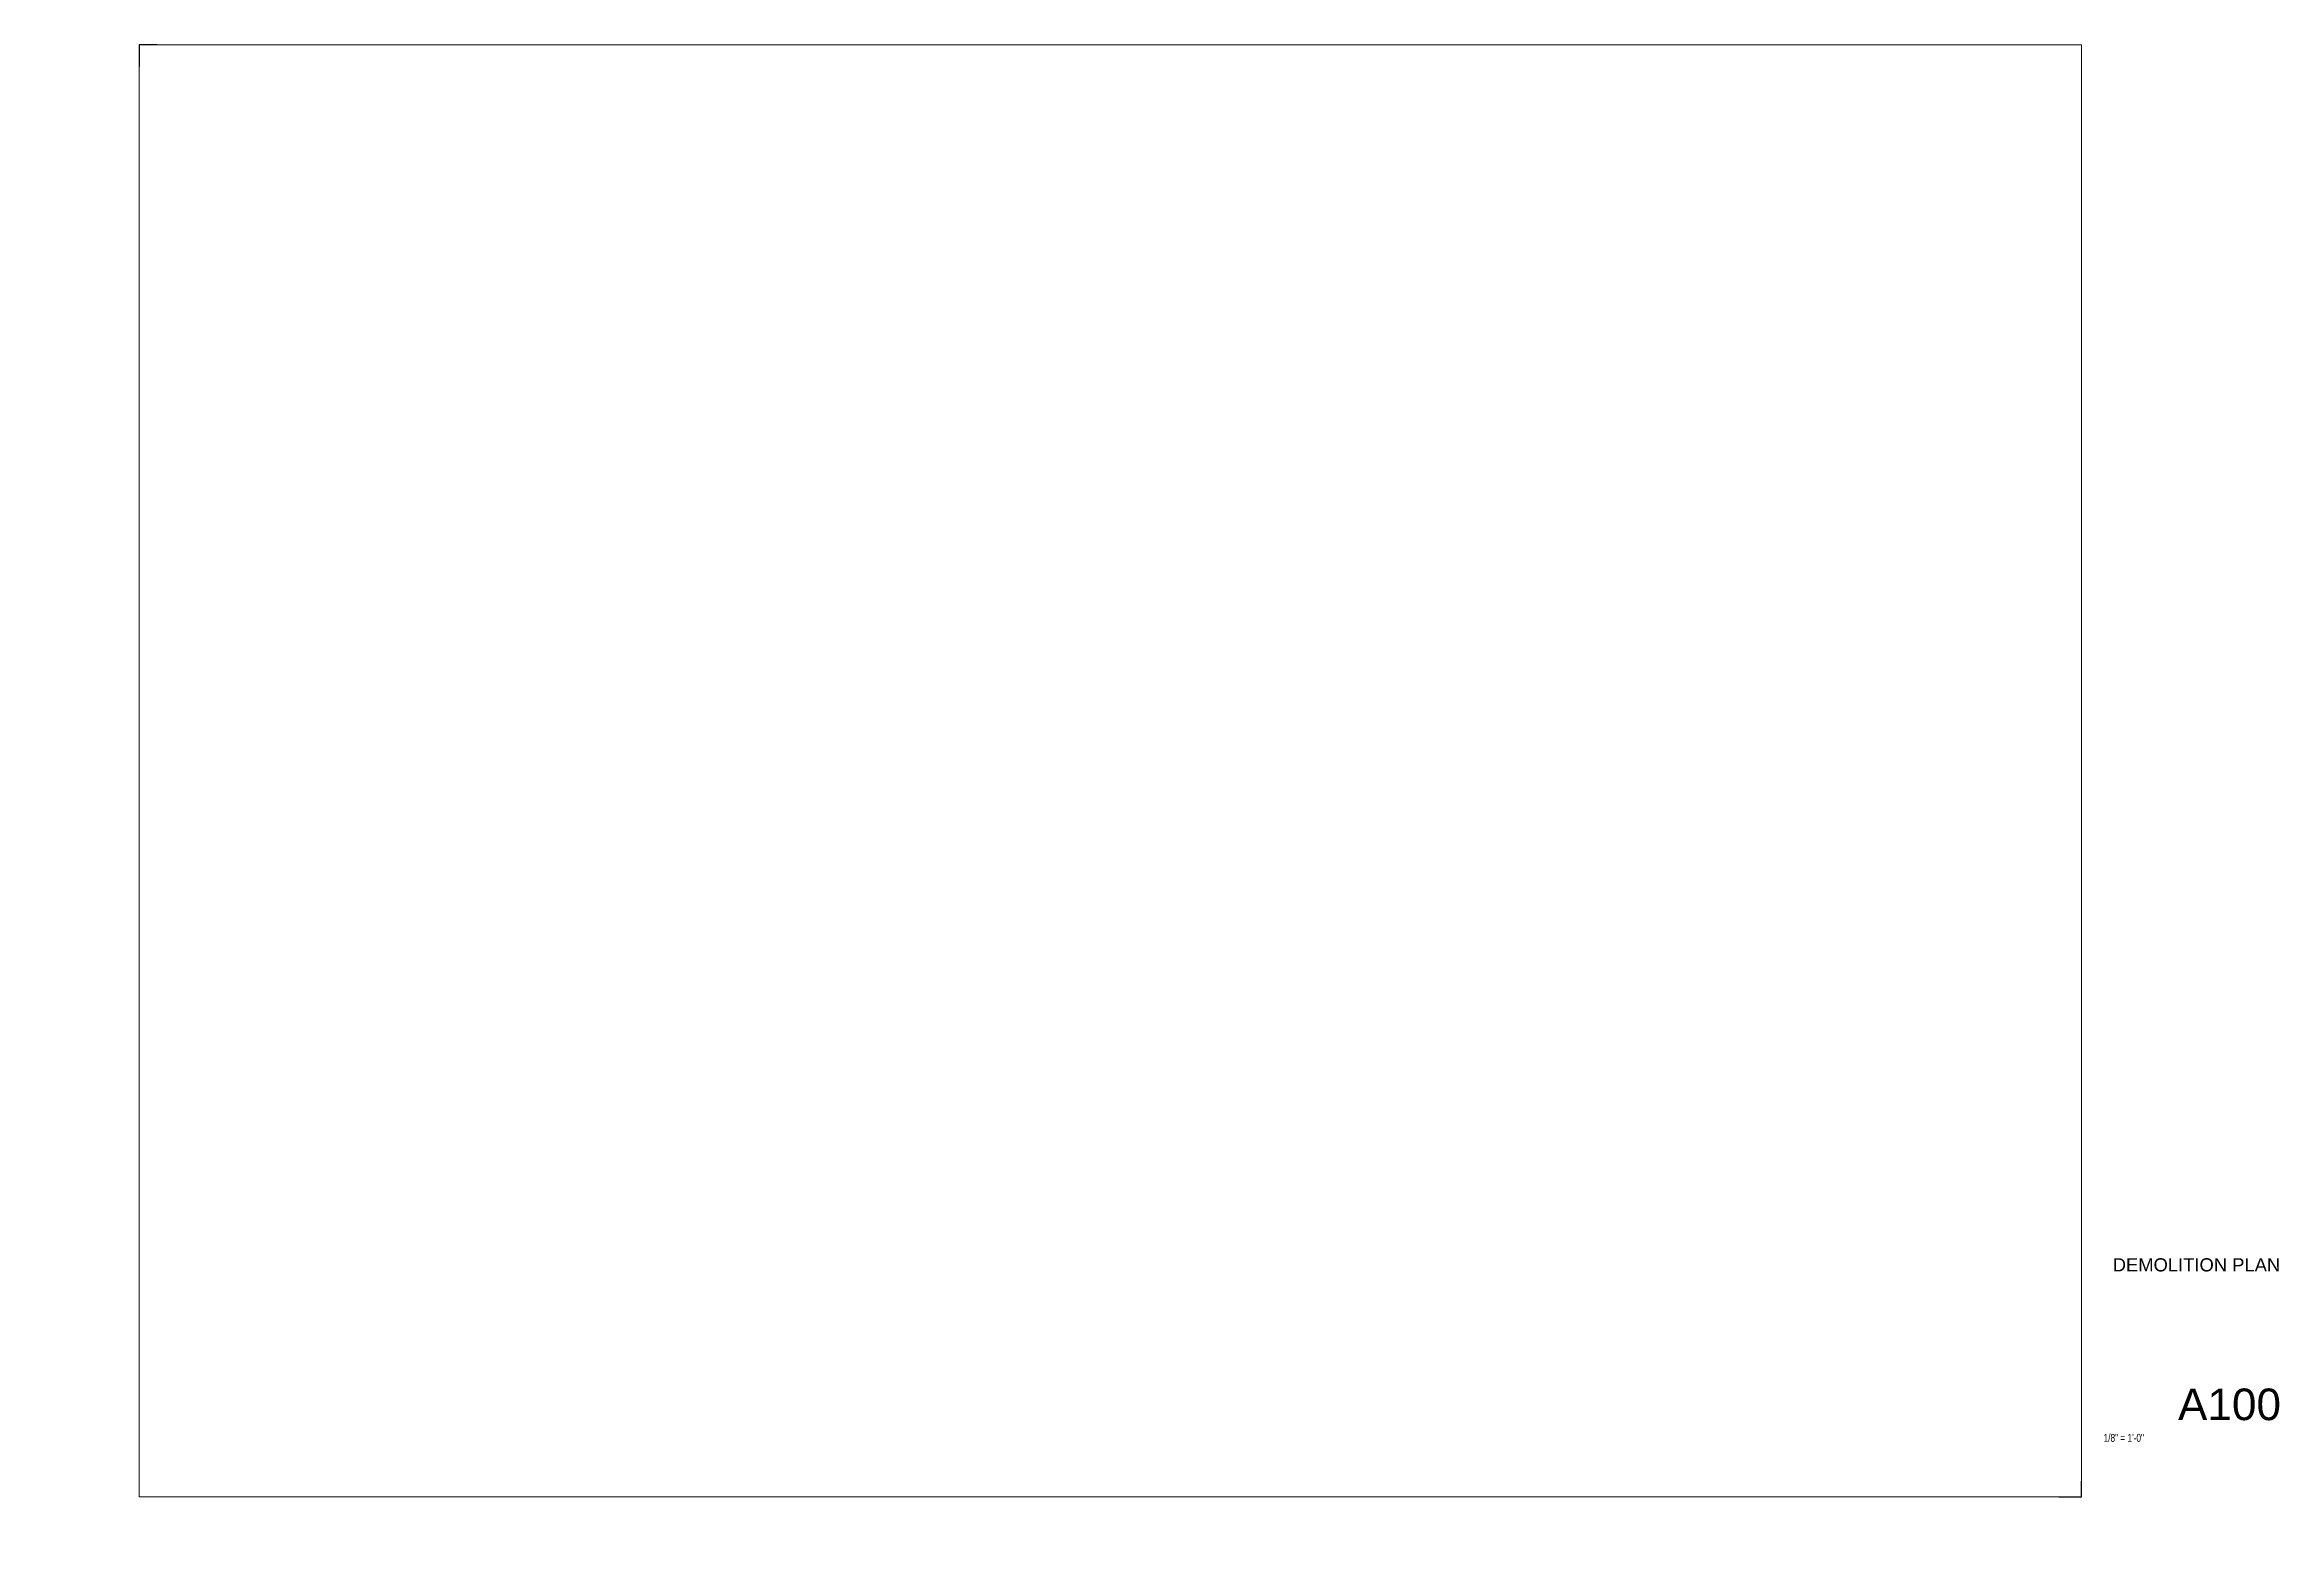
# Paper-space layout 'A100 - DEMOLITION PLAN 24x36' of a CAD drawing. Header units: inches. Extents: x 0 to 35.4, y 0 to 23.5.
import ezdxf
from ezdxf.enums import TextEntityAlignment as Align

# ---------------------------------------------------------------- set-up
doc = ezdxf.new("R2010")
doc.units = ezdxf.units.IN
doc.header["$LTSCALE"] = 96
doc.header["$MEASUREMENT"] = 0
doc.layers.add('TTLB', color=254, linetype='Continuous')
doc.layers.add('Viewport', color=14, linetype='Continuous', plot=False)
doc.styles.add('OTJ_Title1', font='swiss.ttf')
doc.styles.add('XFINE', font='helvlght.shx', dxfattribs={"width": 0.85, "bigfont": 'special.shx'})
doc.styles.add('XFINE_6', font='swissl.ttf', dxfattribs={"height": 0.208333})

# ---------------------------------------------------------------- blocks, each defined once
blk = doc.blocks.new('A$C3ABF1B89')
at = {"layer": 'TTLB', "color": 7, "style": 'OTJ_Title1', "width": 0.7}
blk.add_attdef('SHEET', text='', height=0.5, dxfattribs=at).set_placement((1.882, 0.593), align=Align.MIDDLE_CENTER)
at = {"layer": 'TTLB', "color": 7, "style": 'XFINE', "width": 0.75}
blk.add_attdef('SCALE', text='', height=0.125, dxfattribs=at).set_placement((0.208, 0.125), align=Align.TOP_CENTER)

psp = doc.layouts.new('A100 - DEMOLITION PLAN 24x36')

# ---------------------------------------------------------------- linework, layer by layer
at = {"layer": 'DefPoints'}
for points in [[(1.784, 23.49), (1.5, 23.49), (1.5, 23.147)], [(31.889, 0.5), (32.25, 0.5), (32.25, 0.748)]]:
    psp.add_lwpolyline(points, dxfattribs=at)
psp.add_point((0.003, 0.001), dxfattribs=at)

# ---------------------------------------------------------------- block references
ref = psp.add_blockref('A$C3ABF1B89', (32.711, 1.371))
ref.add_attrib('SCALE', '1/8" = 1\'-0"', dxfattribs={"layer": 'TTLB', "color": 7, "height": 0.125, "style": 'XFINE', "width": 0.75}).set_placement((32.919, 1.496), align=Align.TOP_CENTER)
ref.add_attrib('SHEET', 'A100', dxfattribs={"layer": 'TTLB', "color": 7, "height": 0.5, "style": 'OTJ_Title1'}).set_placement((34.593, 1.964), align=Align.MIDDLE_CENTER)

# ---------------------------------------------------------------- texts
at = {"insert": (32.473, 4.277), "char_height": 0.20833, "attachment_point": 1, "style": 'XFINE_6'}
psp.add_mtext_dynamic_manual_height_columns('\\pi0.27084;DEMOLITION PLAN', width=2.97762, gutter_width=0.417, heights=[1.555], dxfattribs=at)

# ---------------------------------------------------------------- viewports
at = {"layer": 'Viewport'}
psp.add_viewport(center=(16.875, 11.995), size=(30.75, 22.99), view_center_point=(-1653.615, -116.362), view_height=2207.04001, dxfattribs=at)

doc.saveas('drawing.dxf')
